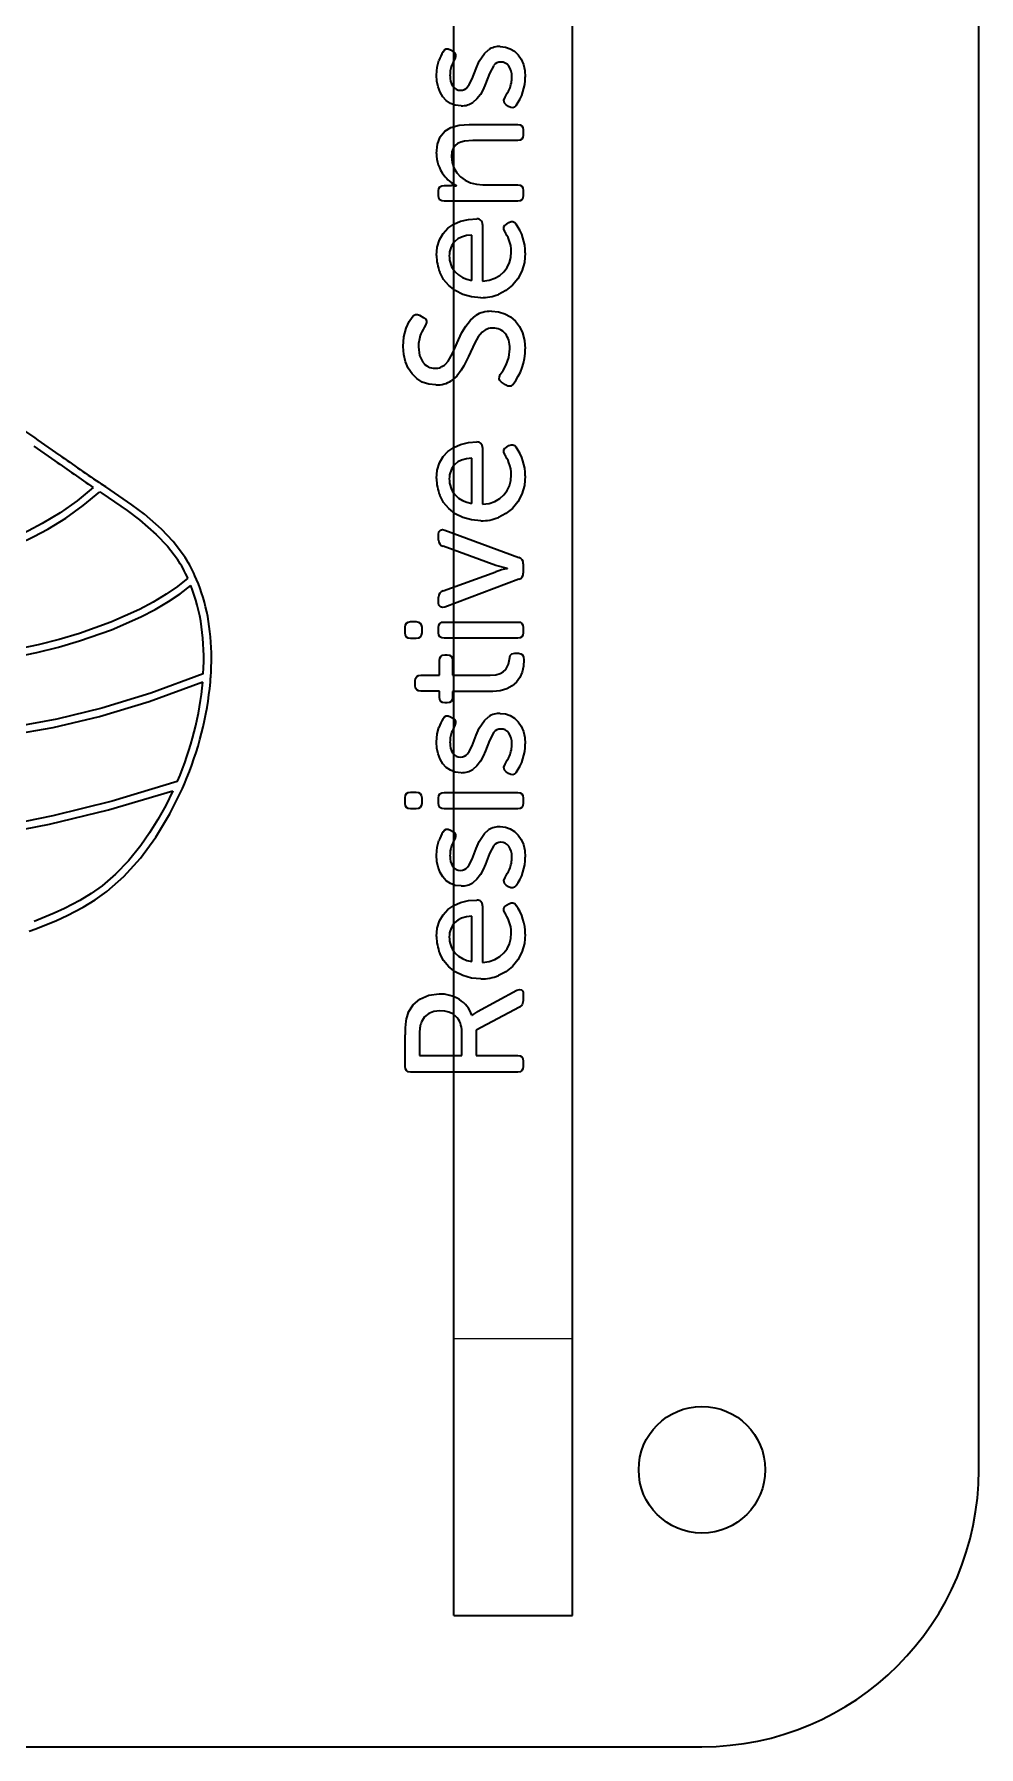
# Model space of a CAD drawing. Extents: x 319 to 941, y 145 to 775.
# Drawn here: x 605.61 to 629.5, y 383.84 to 427.12 of the extents above; entities that cross this region are included whole.
import ezdxf

# ---------------------------------------------------------------- set-up
doc = ezdxf.new("R2010")
doc.units = 0

msp = doc.modelspace()

# ---------------------------------------------------------------- linework, layer by layer
at = {"color": 7, "lineweight": 35}
for p, q in [((616.223, 394.159), (616.223, 450.159)), ((619.223, 394.159), (619.223, 450.159)), ((629.5, 390.841), (629.5, 446.841)), ((566.5, 383.841), (622.5, 383.841))]:
    msp.add_line(p, q, dxfattribs=at)
at = {"color": 7, "lineweight": 35, "ltscale": 0.001851}
for p, q in [((616.14, 426.729), (616.203, 426.691)), ((616.14, 409.873), (616.203, 409.834)), ((616.14, 407.011), (616.203, 406.973))]:
    msp.add_line(p, q, dxfattribs=at)
at = {"color": 7, "lineweight": 35, "ltscale": 0.001821}
for p, q in [((617.609, 425.294), (617.55, 425.337)), ((617.609, 408.438), (617.55, 408.48))]:
    msp.add_line(p, q, dxfattribs=at)
at = {"color": 7, "lineweight": 35, "ltscale": 0.030791}
msp.add_line((616.61, 424.846), (617.841, 424.846), dxfattribs=at)
at = {"color": 7, "lineweight": 35, "ltscale": 0.003281}
for p, q in [((617.981, 424.706), (617.981, 424.575)), ((617.981, 423.178), (617.981, 423.047)), ((615.839, 411.998), (615.839, 412.129)), ((617.981, 412.129), (617.981, 411.998))]:
    msp.add_line(p, q, dxfattribs=at)
at = {"color": 7, "lineweight": 35, "ltscale": 0.028465}
msp.add_line((617.841, 424.435), (616.703, 424.435), dxfattribs=at)
at = {"color": 7, "lineweight": 35, "ltscale": 0.022118}
msp.add_line((616.957, 423.317), (617.841, 423.317), dxfattribs=at)
at = {"color": 7, "lineweight": 35, "ltscale": 0.002962}
msp.add_line((615.839, 423.047), (615.839, 423.165), dxfattribs=at)
at = {"color": 7, "lineweight": 35, "ltscale": 0.004764}
msp.add_line((615.979, 423.305), (616.17, 423.305), dxfattribs=at)
at = {"color": 7, "lineweight": 35, "ltscale": 0.046561}
for p, q in [((617.841, 422.907), (615.979, 422.907)), ((615.979, 412.268), (617.841, 412.268)), ((617.841, 411.858), (615.979, 411.858)), ((615.979, 407.959), (617.841, 407.959)), ((617.841, 407.548), (615.979, 407.548))]:
    msp.add_line(p, q, dxfattribs=at)
at = {"color": 7, "lineweight": 35, "ltscale": 0.000215912}
for p, q in [((616.292, 423.292), (616.292, 423.301)), ((617.579, 413.615), (617.579, 413.623))]:
    msp.add_line(p, q, dxfattribs=at)
at = {"color": 7, "lineweight": 35, "ltscale": 0.02868}
for p, q in [((616.682, 420.9), (616.682, 422.048)), ((616.682, 415.262), (616.682, 416.409)), ((616.682, 403.684), (616.682, 404.831))]:
    msp.add_line(p, q, dxfattribs=at)
at = {"color": 7, "lineweight": 35, "ltscale": 0.035777}
for p, q in [((616.953, 422.314), (616.953, 420.883)), ((616.953, 416.676), (616.953, 415.245)), ((616.953, 405.097), (616.953, 403.666))]:
    msp.add_line(p, q, dxfattribs=at)
at = {"color": 7, "lineweight": 35, "ltscale": 0.001847}
for p, q in [((617.554, 422.327), (617.617, 422.365)), ((617.554, 416.689), (617.617, 416.726)), ((617.554, 405.11), (617.617, 405.148))]:
    msp.add_line(p, q, dxfattribs=at)
at = {"color": 7, "lineweight": 35, "ltscale": 0.003031}
msp.add_line((615.361, 420.02), (615.467, 419.96), dxfattribs=at)
at = {"color": 7, "lineweight": 35, "ltscale": 0.003109}
msp.add_line((617.528, 418.259), (617.427, 418.331), dxfattribs=at)
at = {"color": 7, "lineweight": 35, "ltscale": 0.002445}
msp.add_line((605.714, 416.867), (605.634, 416.923), dxfattribs=at)
at = {"color": 7, "lineweight": 35, "ltscale": 0.016272}
msp.add_line((606.247, 416.494), (605.714, 416.867), dxfattribs=at)
at = {"color": 7, "lineweight": 35, "ltscale": 0.016243}
msp.add_line((605.607, 416.713), (606.138, 416.339), dxfattribs=at)
at = {"color": 7, "lineweight": 35, "ltscale": 0.001576}
msp.add_line((607.27, 415.561), (607.322, 415.527), dxfattribs=at)
at = {"color": 7, "lineweight": 35, "ltscale": 0.003291}
msp.add_line((607.426, 415.683), (607.316, 415.756), dxfattribs=at)
at = {"color": 7, "lineweight": 35, "ltscale": 0.003592}
msp.add_line((615.839, 414.339), (615.839, 414.483), dxfattribs=at)
at = {"color": 7, "lineweight": 35, "ltscale": 0.0499}
msp.add_line((616, 414.593), (617.871, 413.899), dxfattribs=at)
at = {"color": 7, "lineweight": 35, "ltscale": 0.035457}
for p, q in [((617.287, 413.7), (615.953, 414.182)), ((615.953, 413.056), (617.287, 413.539))]:
    msp.add_line(p, q, dxfattribs=at)
at = {"color": 7, "lineweight": 35, "ltscale": 0.002641}
msp.add_line((609.721, 413.34), (609.679, 413.437), dxfattribs=at)
at = {"color": 7, "lineweight": 35, "ltscale": 0.007547}
msp.add_line((617.579, 413.623), (617.287, 413.7), dxfattribs=at)
at = {"color": 7, "lineweight": 35, "ltscale": 0.005926}
msp.add_line((617.981, 413.742), (617.981, 413.505), dxfattribs=at)
at = {"color": 7, "lineweight": 35, "ltscale": 0.049976}
msp.add_line((617.871, 413.348), (616, 412.645), dxfattribs=at)
at = {"color": 7, "lineweight": 35, "ltscale": 0.0036}
for p, q in [((615.839, 412.756), (615.839, 412.9)), ((614.993, 411.993), (614.993, 412.137)), ((615.412, 412.137), (615.412, 411.993)), ((614.993, 407.684), (614.993, 407.828)), ((615.412, 407.828), (615.412, 407.684))]:
    msp.add_line(p, q, dxfattribs=at)
at = {"color": 7, "lineweight": 35, "ltscale": 0.003497}
for p, q in [((615.132, 412.277), (615.272, 412.277)), ((615.272, 411.854), (615.132, 411.854)), ((615.132, 407.968), (615.272, 407.968)), ((615.272, 407.544), (615.132, 407.544))]:
    msp.add_line(p, q, dxfattribs=at)
at = {"color": 7, "lineweight": 35, "ltscale": 0.00931}
msp.add_line((615.86, 410.922), (615.86, 411.295), dxfattribs=at)
at = {"color": 7, "lineweight": 35, "ltscale": 0.001379}
for p, q in [((616, 411.435), (616.055, 411.435)), ((616.055, 410.228), (616, 410.228))]:
    msp.add_line(p, q, dxfattribs=at)
at = {"color": 7, "lineweight": 35, "ltscale": 0.009422}
msp.add_line((616.195, 411.299), (616.195, 410.922), dxfattribs=at)
at = {"color": 7, "lineweight": 35, "ltscale": 0.002222}
msp.add_line((617.77, 411.477), (617.859, 411.477), dxfattribs=at)
at = {"color": 7, "lineweight": 35, "ltscale": 0.002662}
msp.add_line((610.068, 410.75), (610.076, 410.856), dxfattribs=at)
at = {"color": 7, "lineweight": 35, "ltscale": 0.003075}
msp.add_line((615.251, 410.66), (615.251, 410.783), dxfattribs=at)
at = {"color": 7, "lineweight": 35, "ltscale": 0.011748}
for p, q in [((615.391, 410.922), (615.86, 410.922)), ((615.86, 410.52), (615.391, 410.52))]:
    msp.add_line(p, q, dxfattribs=at)
at = {"color": 7, "lineweight": 35, "ltscale": 0.023813}
msp.add_line((616.195, 410.922), (617.147, 410.922), dxfattribs=at)
at = {"color": 7, "lineweight": 35, "ltscale": 0.003815}
msp.add_line((615.86, 410.368), (615.86, 410.52), dxfattribs=at)
at = {"color": 7, "lineweight": 35, "ltscale": 0.025407}
msp.add_line((617.211, 410.512), (616.195, 410.512), dxfattribs=at)
at = {"color": 7, "lineweight": 35, "ltscale": 0.003703}
msp.add_line((616.195, 410.512), (616.195, 410.364), dxfattribs=at)
at = {"color": 7, "lineweight": 35, "ltscale": 0.000429871}
msp.add_line((609.238, 408.249), (609.231, 408.233), dxfattribs=at)
at = {"color": 7, "lineweight": 35, "ltscale": 0.003192}
msp.add_line((609.36, 408.056), (609.411, 408.174), dxfattribs=at)
at = {"color": 7, "lineweight": 35, "ltscale": 0.003282}
for p, q in [((615.839, 407.688), (615.839, 407.819)), ((617.981, 407.819), (617.981, 407.688))]:
    msp.add_line(p, q, dxfattribs=at)
at = {"color": 7, "lineweight": 35, "ltscale": 0.001822}
msp.add_line((617.609, 405.576), (617.55, 405.618), dxfattribs=at)
at = {"color": 7, "lineweight": 35, "ltscale": 0.004392}
msp.add_line((605.49, 404.452), (605.654, 404.515), dxfattribs=at)
at = {"color": 7, "lineweight": 35, "ltscale": 0.030961}
msp.add_line((617.884, 402.532), (616.792, 401.948), dxfattribs=at)
at = {"color": 7, "lineweight": 35, "ltscale": 0.02827}
msp.add_line((616.821, 402.422), (617.816, 402.959), dxfattribs=at)
at = {"color": 7, "lineweight": 35, "ltscale": 0.004229}
msp.add_line((617.981, 402.866), (617.981, 402.697), dxfattribs=at)
at = {"color": 7, "lineweight": 35, "ltscale": 0.000215149}
msp.add_line((616.677, 402.333), (616.686, 402.333), dxfattribs=at)
at = {"color": 7, "lineweight": 35, "ltscale": 0.020111}
msp.add_line((614.993, 401.033), (614.993, 401.838), dxfattribs=at)
at = {"color": 7, "lineweight": 35, "ltscale": 0.012489}
msp.add_line((615.357, 401.808), (615.357, 401.309), dxfattribs=at)
at = {"color": 7, "lineweight": 35, "ltscale": 0.015029}
msp.add_line((616.428, 401.309), (616.428, 401.91), dxfattribs=at)
at = {"color": 7, "lineweight": 35, "ltscale": 0.015985}
msp.add_line((616.792, 401.948), (616.792, 401.309), dxfattribs=at)
at = {"color": 7, "lineweight": 35, "ltscale": 0.026776}
msp.add_line((615.357, 401.309), (616.428, 401.309), dxfattribs=at)
at = {"color": 7, "lineweight": 35, "ltscale": 0.026244}
msp.add_line((616.792, 401.309), (617.841, 401.309), dxfattribs=at)
at = {"color": 7, "lineweight": 35, "ltscale": 0.067731}
msp.add_line((617.841, 400.894), (615.132, 400.894), dxfattribs=at)
at = {"color": 7, "lineweight": 35, "ltscale": 0.003394}
msp.add_line((617.981, 401.169), (617.981, 401.033), dxfattribs=at)
at = {"color": 7, "lineweight": 35, "ltscale": 0.175}
for p, q in [((616.223, 387.159), (616.223, 394.159)), ((619.223, 387.159), (619.223, 394.159))]:
    msp.add_line(p, q, dxfattribs=at)
at = {"color": 7, "lineweight": 13, "ltscale": 0.075}
msp.add_line((616.223, 394.159), (619.223, 394.159), dxfattribs=at)
at = {"color": 7, "lineweight": 35, "ltscale": 0.075}
msp.add_line((616.223, 387.159), (619.223, 387.159), dxfattribs=at)
at = {"color": 7, "lineweight": 35}
for points in [[(617.401, 426.814), (617.532, 426.8), (617.653, 426.759), (617.762, 426.692), (617.854, 426.602), (617.93, 426.491), (617.985, 426.359), (618.02, 426.209), (618.032, 426.043)], [(615.789, 426.09), (615.803, 426.295), (615.848, 426.461)], [(615.953, 426.683), (615.988, 426.73), (616.032, 426.753), (616.083, 426.752), (616.14, 426.729)], [(616.203, 426.691), (616.246, 426.657), (616.268, 426.615), (616.269, 426.564), (616.25, 426.505)], [(616.788, 426.262), (616.865, 426.443), (616.997, 426.639), (617.103, 426.732)], [(617.24, 426.338), (617.124, 426.132), (617.023, 425.868)], [(616.407, 425.316), (616.263, 425.331), (616.138, 425.377), (616.032, 425.449), (615.945, 425.544), (615.878, 425.659), (615.829, 425.792), (615.799, 425.937), (615.789, 426.09)], [(616.57, 425.791), (616.612, 425.851), (616.686, 425.997), (616.788, 426.262)], [(617.023, 425.868), (616.966, 425.731), (616.896, 425.603), (616.808, 425.491), (616.703, 425.398)], [(617.55, 425.337), (617.507, 425.379), (617.492, 425.455), (617.52, 425.532)], [(617.799, 425.324), (617.761, 425.282), (617.715, 425.265), (617.663, 425.27), (617.609, 425.294)], [(615.789, 424.113), (615.811, 424.345), (615.88, 424.529), (615.994, 424.67), (616.153, 424.768), (616.359, 424.826), (616.61, 424.846)], [(617.841, 424.846), (617.903, 424.837), (617.946, 424.811), (617.973, 424.767), (617.981, 424.706)], [(616.703, 424.435), (616.491, 424.42), (616.4, 424.398), (616.322, 424.363), (616.257, 424.311), (616.208, 424.24), (616.176, 424.148), (616.165, 424.033)], [(617.981, 424.575), (617.973, 424.514), (617.946, 424.47), (617.903, 424.444), (617.841, 424.435)], [(616.165, 424.033), (616.181, 423.883), (616.227, 423.745), (616.299, 423.623), (616.394, 423.518), (616.51, 423.434), (616.646, 423.37), (616.796, 423.331), (616.957, 423.317)], [(617.841, 423.317), (617.903, 423.309), (617.946, 423.283), (617.973, 423.239), (617.981, 423.178)], [(615.839, 423.165), (615.848, 423.226), (615.874, 423.27), (615.918, 423.296), (615.979, 423.305)], [(615.979, 422.907), (615.918, 422.915), (615.874, 422.942), (615.848, 422.985), (615.839, 423.047)], [(617.981, 423.047), (617.973, 422.985), (617.946, 422.942), (617.903, 422.915), (617.841, 422.907)], [(615.789, 421.535), (615.808, 421.744), (615.865, 421.929), (615.955, 422.088), (616.076, 422.219), (616.225, 422.322), (616.398, 422.396), (616.594, 422.443), (616.809, 422.458)], [(616.682, 422.048), (616.542, 422.033), (616.422, 421.999), (616.33, 421.952), (616.254, 421.889)], [(617.617, 422.365), (617.671, 422.388), (617.721, 422.388), (617.766, 422.366), (617.804, 422.322)], [(616.953, 420.883), (617.117, 420.906), (617.262, 420.955), (617.387, 421.028), (617.49, 421.12), (617.572, 421.229), (617.63, 421.351), (617.665, 421.484), (617.676, 421.624)], [(618.032, 421.599), (618.01, 421.356), (617.945, 421.137), (617.843, 420.944), (617.708, 420.779), (617.544, 420.646), (617.353, 420.547)], [(616.91, 420.464), (616.668, 420.485), (616.449, 420.547), (616.257, 420.644), (616.095, 420.771), (615.966, 420.927), (615.869, 421.11)], [(616.26, 421.118), (616.343, 421.04), (616.441, 420.978), (616.554, 420.931), (616.682, 420.9)], [(614.942, 419.228), (614.965, 419.478), (615.022, 419.694), (615.096, 419.863), (615.17, 419.977)], [(615.17, 419.977), (615.209, 420.018), (615.254, 420.039), (615.305, 420.039), (615.361, 420.02)], [(615.467, 419.96), (615.518, 419.92), (615.537, 419.874), (615.535, 419.841), (615.505, 419.77)], [(616.345, 419.402), (616.427, 419.582), (616.525, 419.749), (616.643, 419.896), (616.785, 420.016)], [(617.181, 420.121), (617.353, 420.106), (617.514, 420.058), (617.657, 419.98), (617.782, 419.872), (617.885, 419.736), (617.964, 419.573), (618.015, 419.385), (618.032, 419.173)], [(616.944, 419.592), (616.844, 419.472), (616.756, 419.326), (616.595, 418.979)], [(615.772, 418.259), (615.59, 418.278), (615.428, 418.333), (615.287, 418.421), (615.168, 418.538), (615.072, 418.682), (615.001, 418.847), (614.957, 419.031), (614.942, 419.228)], [(615.331, 419.22), (615.359, 419.007), (615.443, 418.835)], [(616.013, 418.788), (616.078, 418.865), (616.193, 419.055), (616.345, 419.402)], [(617.401, 418.521), (617.471, 418.623), (617.55, 418.769), (617.615, 418.953), (617.643, 419.173)], [(616.595, 418.979), (616.48, 418.741), (616.413, 418.631), (616.297, 418.485), (616.157, 418.365)], [(605.634, 416.923), (604.868, 417.439), (604.434, 417.715), (603.742, 418.121)], [(617.427, 418.331), (617.389, 418.371), (617.372, 418.417), (617.376, 418.467), (617.401, 418.521)], [(617.723, 418.276), (617.669, 418.233), (617.588, 418.227), (617.528, 418.259)], [(615.789, 415.897), (615.808, 416.105), (615.865, 416.291), (615.955, 416.449), (616.076, 416.58), (616.225, 416.683), (616.398, 416.758), (616.594, 416.804), (616.809, 416.82)], [(616.682, 416.409), (616.542, 416.395), (616.422, 416.361), (616.33, 416.314), (616.254, 416.25)], [(617.617, 416.726), (617.671, 416.749), (617.721, 416.75), (617.766, 416.728), (617.804, 416.684)], [(616.953, 415.245), (617.117, 415.267), (617.262, 415.317), (617.387, 415.39), (617.49, 415.482), (617.572, 415.591), (617.63, 415.712), (617.665, 415.845), (617.676, 415.986)], [(618.032, 415.96), (618.01, 415.718), (617.945, 415.499), (617.843, 415.306), (617.708, 415.141), (617.544, 415.008), (617.353, 414.908)], [(607.107, 415.67), (606.696, 415.331), (606.267, 415.027), (605.819, 414.756), (605.473, 414.573), (605.117, 414.408), (604.381, 414.126), (603.615, 413.904), (602.825, 413.735), (602.259, 413.647), (601.684, 413.579), (601.017, 413.527), (600.343, 413.497)], [(600.397, 413.309), (601.071, 413.34), (601.738, 413.394), (602.331, 413.465), (602.915, 413.559), (603.718, 413.733), (604.495, 413.964), (605.244, 414.256), (605.606, 414.427), (605.958, 414.615), (606.414, 414.896), (606.851, 415.21), (607.27, 415.561)], [(607.322, 415.527), (607.968, 415.085), (608.273, 414.854), (608.698, 414.484), (608.983, 414.182), (609.234, 413.853)], [(609.39, 413.957), (609.13, 414.3), (608.836, 414.613), (608.399, 414.994), (608.086, 415.232), (607.426, 415.683)], [(616.91, 414.826), (616.668, 414.847), (616.449, 414.908), (616.257, 415.005), (616.095, 415.133), (615.966, 415.288), (615.869, 415.471)], [(616.26, 415.48), (616.343, 415.402), (616.441, 415.34), (616.554, 415.293), (616.682, 415.262)], [(615.839, 414.483), (615.85, 414.548), (615.884, 414.591), (615.935, 414.607), (616, 414.593)], [(609.499, 413.375), (609.238, 413.166), (608.953, 412.969), (608.626, 412.77), (608.278, 412.584), (607.55, 412.26), (606.763, 411.981), (606.244, 411.828), (605.71, 411.692), (605.105, 411.561), (604.492, 411.45), (603.328, 411.294), (602.191, 411.206), (601.117, 411.183), (600.141, 411.222)], [(600.045, 411.043), (601.028, 411), (602.113, 411.019), (603.265, 411.104), (604.447, 411.259), (605.068, 411.369), (605.682, 411.5), (606.228, 411.636), (606.762, 411.791), (607.567, 412.071), (608.313, 412.397), (608.671, 412.584), (609.008, 412.784), (609.302, 412.983), (609.573, 413.194)], [(616, 412.645), (615.935, 412.634), (615.884, 412.65), (615.85, 412.691), (615.839, 412.756)], [(614.993, 412.137), (615.001, 412.198), (615.028, 412.242), (615.071, 412.268), (615.132, 412.277)], [(615.272, 412.277), (615.333, 412.268), (615.377, 412.242), (615.403, 412.198), (615.412, 412.137)], [(615.839, 412.129), (615.848, 412.19), (615.874, 412.234), (615.918, 412.26), (615.979, 412.268)], [(617.841, 412.268), (617.903, 412.26), (617.946, 412.234), (617.973, 412.19), (617.981, 412.129)], [(615.132, 411.854), (615.071, 411.862), (615.028, 411.889), (615.001, 411.932), (614.993, 411.993)], [(615.412, 411.993), (615.403, 411.932), (615.377, 411.889), (615.333, 411.862), (615.272, 411.854)], [(615.979, 411.858), (615.918, 411.867), (615.874, 411.893), (615.848, 411.936), (615.839, 411.998)], [(617.981, 411.998), (617.973, 411.936), (617.946, 411.893), (617.903, 411.867), (617.841, 411.858)], [(615.86, 411.295), (615.869, 411.356), (615.895, 411.4), (615.939, 411.426), (616, 411.435)], [(616.055, 411.435), (616.116, 411.426), (616.16, 411.401), (616.186, 411.359), (616.195, 411.299)], [(617.147, 410.922), (617.285, 410.933), (617.393, 410.965), (617.476, 411.011), (617.537, 411.069), (617.607, 411.2), (617.63, 411.329)], [(617.998, 411.308), (617.987, 411.151), (617.952, 411.003), (617.892, 410.868), (617.808, 410.751), (617.698, 410.653), (617.562, 410.578), (617.4, 410.528), (617.211, 410.512)], [(617.63, 411.329), (617.65, 411.418), (617.693, 411.463), (617.77, 411.477)], [(617.859, 411.477), (617.92, 411.466), (617.963, 411.435), (617.989, 411.382), (617.998, 411.308)], [(609.89, 410.958), (608.56, 410.467), (607.326, 410.088), (606.184, 409.81), (605.129, 409.621), (604.212, 409.515), (603.364, 409.47), (602.58, 409.477), (601.913, 409.521), (601.294, 409.594), (600.537, 409.723), (600.073, 409.823), (599.232, 410.033)], [(615.251, 410.783), (615.259, 410.844), (615.286, 410.888), (615.329, 410.914), (615.391, 410.922)], [(599.055, 409.885), (599.929, 409.664), (600.413, 409.557), (601.206, 409.416), (601.857, 409.337), (602.561, 409.29), (603.321, 409.282), (604.141, 409.321), (605.024, 409.417), (606.097, 409.601), (607.261, 409.877), (608.519, 410.257), (609.878, 410.752)], [(615.391, 410.52), (615.329, 410.529), (615.286, 410.555), (615.259, 410.599), (615.251, 410.66)], [(616, 410.228), (615.939, 410.237), (615.895, 410.263), (615.869, 410.307), (615.86, 410.368)], [(616.195, 410.364), (616.186, 410.304), (616.16, 410.262), (616.116, 410.237), (616.055, 410.228)], [(615.953, 409.826), (615.988, 409.873), (616.032, 409.896), (616.083, 409.895), (616.14, 409.873)], [(617.401, 409.957), (617.532, 409.944), (617.653, 409.902), (617.762, 409.836), (617.854, 409.746), (617.93, 409.634), (617.985, 409.502), (618.02, 409.353), (618.032, 409.187)], [(615.789, 409.234), (615.803, 409.438), (615.848, 409.604)], [(616.203, 409.834), (616.246, 409.801), (616.268, 409.759), (616.269, 409.708), (616.25, 409.648)], [(616.788, 409.405), (616.865, 409.586), (616.997, 409.782), (617.103, 409.875)], [(617.24, 409.481), (617.124, 409.276), (617.023, 409.011)], [(616.407, 408.459), (616.263, 408.474), (616.138, 408.52), (616.032, 408.592), (615.945, 408.687), (615.878, 408.803), (615.829, 408.935), (615.799, 409.08), (615.789, 409.234)], [(616.57, 408.935), (616.612, 408.994), (616.686, 409.14), (616.788, 409.405)], [(617.023, 409.011), (616.966, 408.874), (616.896, 408.747), (616.808, 408.634), (616.703, 408.541)], [(617.55, 408.48), (617.507, 408.523), (617.492, 408.599), (617.52, 408.675)], [(609.231, 408.233), (607.583, 407.742), (606.083, 407.366), (604.719, 407.095), (603.477, 406.918), (602.466, 406.831), (601.531, 406.802), (600.665, 406.824), (599.857, 406.89), (599.099, 406.992), (598.149, 407.171), (597.544, 407.311), (596.376, 407.613)], [(617.799, 408.467), (617.761, 408.425), (617.715, 408.408), (617.663, 408.413), (617.609, 408.438)], [(596.327, 407.432), (597.497, 407.128), (598.101, 406.989), (599.051, 406.808), (599.809, 406.705), (600.615, 406.638), (601.478, 406.614), (602.409, 406.64), (603.415, 406.723), (604.649, 406.894), (606.003, 407.158), (607.49, 407.525), (609.123, 408.004)], [(609.123, 408.004), (608.939, 407.63), (608.74, 407.274), (608.531, 406.938), (608.309, 406.622), (607.998, 406.236), (607.671, 405.894), (607.331, 405.601)], [(607.447, 405.453), (607.884, 405.839), (608.301, 406.3), (608.69, 406.829), (609.045, 407.417), (609.36, 408.056)], [(614.993, 407.828), (615.001, 407.889), (615.028, 407.933), (615.071, 407.959), (615.132, 407.968)], [(615.272, 407.968), (615.333, 407.959), (615.377, 407.933), (615.403, 407.889), (615.412, 407.828)], [(615.839, 407.819), (615.848, 407.88), (615.874, 407.924), (615.918, 407.95), (615.979, 407.959)], [(617.841, 407.959), (617.903, 407.95), (617.946, 407.924), (617.973, 407.88), (617.981, 407.819)], [(615.132, 407.544), (615.071, 407.553), (615.028, 407.579), (615.001, 407.623), (614.993, 407.684)], [(615.412, 407.684), (615.403, 407.623), (615.377, 407.579), (615.333, 407.553), (615.272, 407.544)], [(615.979, 407.548), (615.918, 407.557), (615.874, 407.583), (615.848, 407.627), (615.839, 407.688)], [(617.981, 407.688), (617.973, 407.627), (617.946, 407.583), (617.903, 407.557), (617.841, 407.548)], [(615.953, 406.964), (615.988, 407.011), (616.032, 407.034), (616.083, 407.034), (616.14, 407.011)], [(616.203, 406.973), (616.246, 406.939), (616.268, 406.897), (616.269, 406.846), (616.25, 406.787)], [(616.788, 406.543), (616.865, 406.724), (616.997, 406.92), (617.103, 407.013)], [(617.401, 407.096), (617.532, 407.082), (617.653, 407.04), (617.762, 406.974), (617.854, 406.884), (617.93, 406.772), (617.985, 406.641), (618.02, 406.491), (618.032, 406.325)], [(615.789, 406.372), (615.803, 406.577), (615.848, 406.742)], [(616.57, 406.073), (616.612, 406.133), (616.686, 406.278), (616.788, 406.543)], [(617.24, 406.619), (617.124, 406.414), (617.023, 406.149)], [(616.407, 405.597), (616.263, 405.612), (616.138, 405.658), (616.032, 405.73), (615.945, 405.825), (615.878, 405.941), (615.829, 406.073), (615.799, 406.219), (615.789, 406.372)], [(617.023, 406.149), (616.966, 406.012), (616.896, 405.885), (616.808, 405.772), (616.703, 405.679)], [(607.331, 405.601), (607.053, 405.403), (606.766, 405.228), (606.376, 405.024), (606.117, 404.906), (605.614, 404.701)], [(617.55, 405.618), (617.507, 405.661), (617.492, 405.737), (617.52, 405.813)], [(617.799, 405.605), (617.761, 405.563), (617.715, 405.546), (617.663, 405.551), (617.609, 405.576)], [(605.654, 404.515), (606.175, 404.726), (606.445, 404.849), (606.853, 405.061), (607.154, 405.245), (607.447, 405.453)], [(615.789, 404.319), (615.808, 404.527), (615.865, 404.712), (615.955, 404.871), (616.076, 405.002), (616.225, 405.105), (616.398, 405.18), (616.594, 405.226), (616.809, 405.241)], [(617.617, 405.148), (617.671, 405.171), (617.721, 405.171), (617.766, 405.15), (617.804, 405.106)], [(616.682, 404.831), (616.542, 404.816), (616.422, 404.783), (616.33, 404.735), (616.254, 404.672)], [(616.953, 403.666), (617.117, 403.689), (617.262, 403.738), (617.387, 403.811), (617.49, 403.904), (617.572, 404.012), (617.63, 404.134), (617.665, 404.267), (617.676, 404.407)], [(618.032, 404.382), (618.01, 404.14), (617.945, 403.921), (617.843, 403.727), (617.708, 403.563), (617.544, 403.43), (617.353, 403.33)], [(616.91, 403.247), (616.668, 403.268), (616.449, 403.33), (616.257, 403.427), (616.095, 403.555), (615.966, 403.71), (615.869, 403.893)], [(616.26, 403.901), (616.343, 403.824), (616.441, 403.761), (616.554, 403.715), (616.682, 403.684)], [(617.816, 402.959), (617.882, 402.984), (617.935, 402.974), (617.96, 402.95), (617.976, 402.914), (617.981, 402.866)], [(615.073, 402.397), (615.196, 402.591), (615.369, 402.739), (615.59, 402.834), (615.856, 402.867)], [(617.981, 402.697), (617.957, 402.596), (617.884, 402.532)], [(615.873, 402.443), (615.722, 402.426), (615.589, 402.373), (615.483, 402.286), (615.407, 402.164)], [(616.277, 402.299), (616.196, 402.362), (616.101, 402.407), (615.994, 402.434), (615.873, 402.443)], [(617.841, 401.309), (617.903, 401.3), (617.946, 401.274), (617.973, 401.23), (617.981, 401.169)], [(615.132, 400.894), (615.071, 400.902), (615.028, 400.929), (615.001, 400.972), (614.993, 401.033)], [(617.981, 401.033), (617.973, 400.972), (617.946, 400.929), (617.903, 400.902), (617.841, 400.894)]]:
    msp.add_lwpolyline(points, dxfattribs=at)
msp.add_circle((622.5, 390.841), 1.6, dxfattribs=at)
for centre, radius, start, end in [((617.378, 426.305), 0.508, 87.391, 122.8826), ((617.393, 425.866), 1.655, 150.4341, 158.9614), ((617.508, 425.827), 1.429, 151.6763, 159.4273), ((617.404, 426.218), 0.203, 88.3304, 143.6175), ((617.422, 426.177), 0.243, 35.6908, 92.9406), ((616.842, 426.089), 0.715, 160.3035, 181.5754), ((616.587, 426.051), 0.459, 177.7777, 211.273), ((617.258, 426.078), 0.435, 357.1529, 33.6543), ((616.956, 426.031), 0.737, 336.26, 1.9759), ((616.843, 426.029), 1.188, 323.5778, 0.6886), ((616.384, 425.935), 0.226, 212.89, 273.5351), ((616.403, 425.918), 0.209, 268.5219, 322.6655), ((615.829, 426.574), 1.986, 328.3387, 334.9986), ((616.674, 424.102), 0.886, 179.3029, 217.4619), ((616.651, 424.069), 0.848, 216.6118, 244.9662), ((616.169, 422.869), 0.435, 78.8154, 89.9931), ((616.29, 423.438), 0.146, 255.845, 271.0268), ((616.811, 422.316), 0.142, 45.7235, 91.0591), ((616.816, 422.319), 0.136, 357.8163, 46.3063), ((616.679, 421.551), 1.015, 22.1215, 35.2508), ((616.765, 421.597), 1.267, 0.0559, 34.9217), ((616.614, 421.536), 0.504, 135.6558, 181.1236), ((616.906, 421.644), 0.77, 358.5169, 22.0549), ((616.905, 421.525), 1.116, 179.4532, 201.8277), ((616.709, 421.514), 0.598, 178.7911, 221.4452), ((616.92, 421.643), 1.178, 269.5231, 291.5445), ((616.132, 419.243), 0.8, 157.5905, 181.6624), ((617.339, 418.708), 2.119, 149.9132, 156.6483), ((617.201, 419.329), 0.368, 87.8218, 134.3574), ((617.231, 419.317), 0.38, 38.9899, 92.3505), ((616.561, 419.178), 1.471, 322.1705, 359.8156), ((615.737, 419.042), 0.36, 215.1991, 272.0673), ((615.763, 419.032), 0.35, 267.9252, 315.6848), ((616.811, 416.678), 0.142, 45.7235, 91.0591), ((628.867, 448.065), 38.838, 234.3797, 236.2958), ((616.816, 416.681), 0.136, 357.8163, 46.3063), ((616.679, 415.912), 1.015, 22.1215, 35.2508), ((616.765, 415.959), 1.267, 0.0559, 34.9217), ((631.758, 452.343), 44.188, 234.5645, 236.0903), ((616.614, 415.898), 0.504, 135.6558, 181.1236), ((616.906, 416.006), 0.77, 358.5169, 22.0549), ((616.905, 415.886), 1.116, 179.4532, 201.8277), ((616.709, 415.876), 0.598, 178.7911, 221.4452), ((616.92, 416.004), 1.178, 269.5231, 291.5445), ((615.99, 414.329), 0.151, 176.3114, 256.0546), ((606.398, 411.966), 3.407, 24.4275, 33.6346), ((606.371, 411.943), 3.63, 24.3093, 33.7164), ((617.831, 413.754), 0.15, 355.5796, 74.3526), ((617.833, 412.033), 1.601, 99.1039, 109.9221), ((617.831, 413.493), 0.15, 285.5628, 4.5051), ((615.99, 412.909), 0.15, 103.8488, 183.6858), ((603.181, 411.357), 6.914, 355.8488, 359.9778), ((617.378, 409.449), 0.508, 87.391, 122.8826), ((617.393, 409.01), 1.655, 150.4341, 158.9614), ((616.842, 409.232), 0.715, 160.3035, 181.5754), ((617.508, 408.971), 1.429, 151.6763, 159.4273), ((617.404, 409.361), 0.203, 88.3304, 143.6175), ((617.422, 409.321), 0.243, 35.6908, 92.9406), ((617.258, 409.221), 0.435, 357.1529, 33.6543), ((616.587, 409.194), 0.459, 177.7777, 211.273), ((616.956, 409.174), 0.737, 336.26, 1.9759), ((616.843, 409.173), 1.188, 323.5778, 0.6886), ((616.384, 409.079), 0.226, 212.89, 273.5351), ((616.403, 409.062), 0.209, 268.5219, 322.6655), ((615.829, 409.717), 1.986, 328.3387, 334.9986), ((617.393, 406.148), 1.655, 150.4341, 158.9614), ((617.378, 406.587), 0.508, 87.391, 122.8826), ((616.842, 406.37), 0.715, 160.3035, 181.5754), ((617.508, 406.109), 1.429, 151.6763, 159.4273), ((617.404, 406.499), 0.203, 88.3304, 143.6175), ((617.422, 406.459), 0.243, 35.6908, 92.9406), ((617.258, 406.359), 0.435, 357.1529, 33.6543), ((616.587, 406.333), 0.459, 177.7777, 211.273), ((616.384, 406.217), 0.226, 212.89, 273.5351), ((616.403, 406.2), 0.209, 268.5219, 322.6655), ((615.829, 406.856), 1.986, 328.3387, 334.9986), ((616.956, 406.312), 0.737, 336.26, 1.9759), ((616.843, 406.311), 1.188, 323.5778, 0.6886), ((616.811, 405.1), 0.142, 45.7235, 91.0591), ((616.816, 405.103), 0.136, 357.8163, 46.3063), ((616.679, 404.334), 1.015, 22.1215, 35.2508), ((616.906, 404.427), 0.77, 358.5169, 22.0549), ((616.765, 404.381), 1.267, 0.0559, 34.9217), ((616.905, 404.308), 1.116, 179.4532, 201.8277), ((616.614, 404.32), 0.504, 135.6558, 181.1236), ((616.709, 404.297), 0.598, 178.7911, 221.4452), ((616.92, 404.426), 1.178, 269.5231, 291.5445), ((615.872, 401.922), 0.944, 58.2636, 90.9529), ((615.989, 402.107), 0.725, 18.1873, 58.4158), ((617.382, 401.884), 2.389, 172.8605, 181.1014), ((615.833, 402.066), 0.829, 156.4644, 172.0323), ((615.952, 401.938), 0.589, 157.4597, 171.1669), ((616.63, 402.442), 0.123, 297.2923, 317.1067), ((617.319, 401.506), 1.042, 118.5379, 125.1245), ((616.817, 401.838), 1.461, 172.5005, 181.1608), ((622.5, 390.841), 7, 270, 360)]:
    msp.add_arc(centre, radius, start, end, dxfattribs=at)
for centre, major_axis, ratio, start_param, end_param in [((607.619, 436.604), (9.103, -11.192), 0.161951, 6.152014, 6.272999), ((631.143, 417.507), (13.655, -4.749), 0.082811, 3.067884, 3.231129), ((664.671, 359.094), (47.917, -60.899), 0.082397, 3.076668, 3.135672), ((538.529, 352.211), (78.992, 67.352), 0.065192, 6.227658, 6.28192), ((566.7, 488.462), (49.464, -70.093), 0.079583, 6.226849, 6.281903), ((631.143, 411.869), (13.655, -4.749), 0.082811, 3.067884, 3.231129), ((606.425, 409.965), (-1.692, -4.757), 0.638335, 1.999015, 2.517381), ((594.221, 402.55), (14.99, 11.661), 0.447768, 5.947996, 6.165252), ((606.87, 409.671), (-1.615, -4.587), 0.560053, 1.45638, 1.998779), ((606.908, 409.606), (-1.715, -4.746), 0.565757, 1.472355, 2.010962), ((607.619, 419.748), (9.103, -11.192), 0.161951, 6.152014, 6.272999), ((607.619, 416.886), (9.103, -11.192), 0.161951, 6.152014, 6.272999), ((631.143, 400.29), (13.655, -4.749), 0.082811, 3.067884, 3.231129), ((562.014, 365.178), (54.326, 37.048), 0.083214, 6.226499, 6.300819)]:
    msp.add_ellipse(centre, major_axis=major_axis, ratio=ratio, start_param=start_param, end_param=end_param, dxfattribs=at)

doc.saveas('drawing.dxf')
